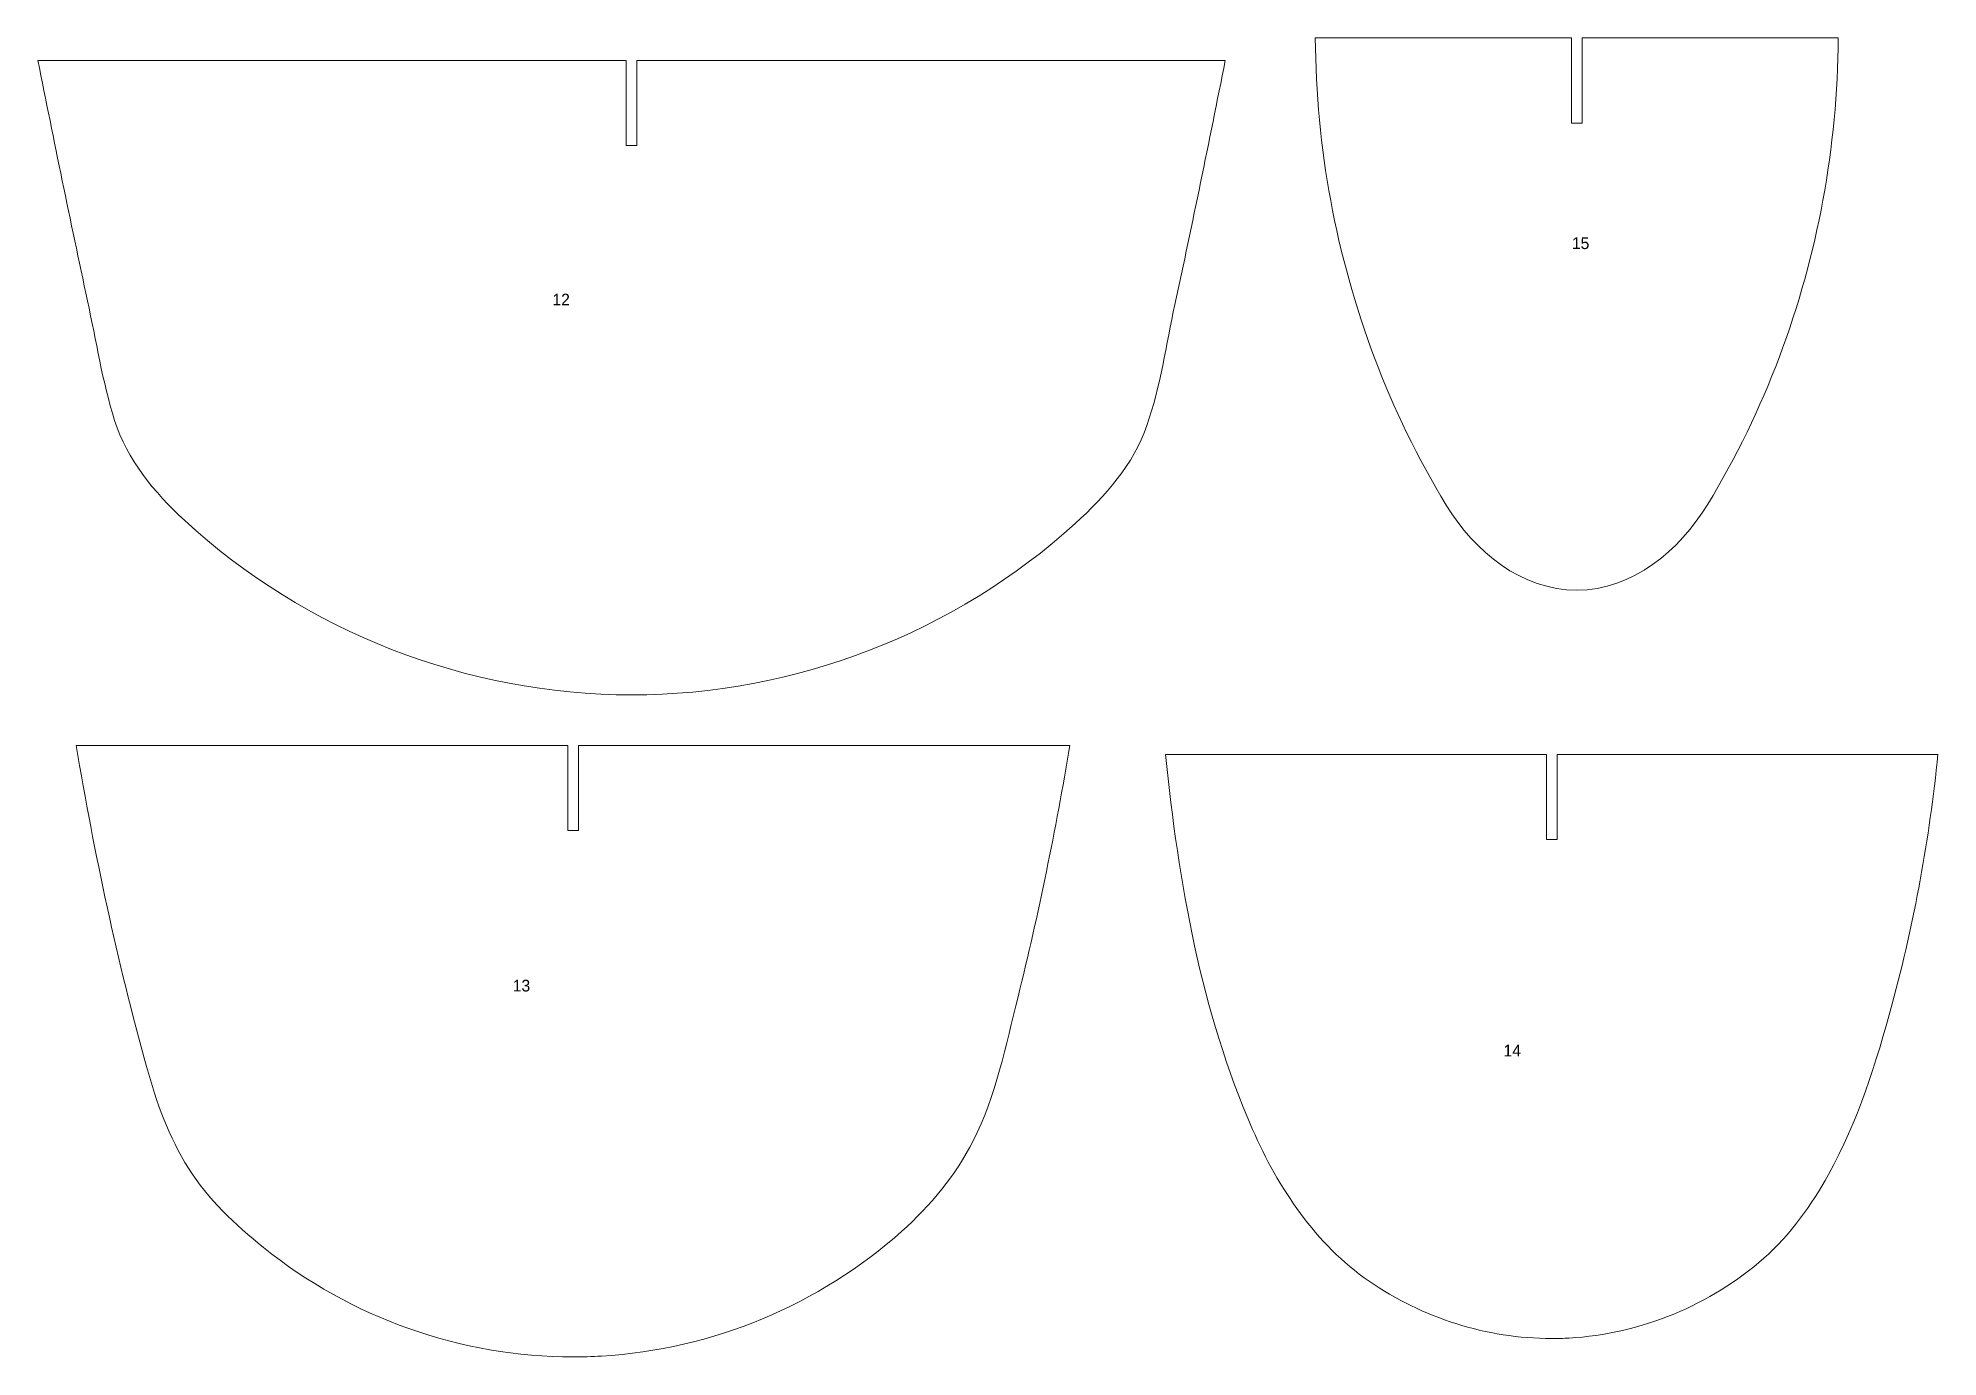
# Model space of a CAD drawing. Header units: inches. Extents: x -7 to 15.3, y -15.2 to 0.3.
import ezdxf

# ---------------------------------------------------------------- set-up
doc = ezdxf.new("R2010")
doc.units = ezdxf.units.IN
doc.header["$MEASUREMENT"] = 0

msp = doc.modelspace()

# ---------------------------------------------------------------- linework, layer by layer
at = {"color": 1, "linetype": 'Continuous', "lineweight": 0}
for p, q in [((8.031, 0.264), (11.04, 0.264)), ((11.04, -0.736), (11.04, 0.264)), ((11.165, 0.264), (14.173, 0.264)), ((11.165, 0.264), (11.165, -0.736)), ((-6.973, 0), (-0.062, 0)), ((-0.062, -1), (-0.062, 0)), ((0.062, 0), (6.973, 0)), ((0.062, 0), (0.062, -1)), ((11.165, -0.736), (11.04, -0.736)), ((0.062, -1), (-0.062, -1)), ((-6.524, -8.046), (-0.75, -8.046)), ((-0.75, -9.046), (-0.75, -8.046)), ((-0.625, -8.046), (5.149, -8.046)), ((-0.625, -8.046), (-0.625, -9.046)), ((6.271, -8.152), (10.746, -8.152)), ((10.746, -9.152), (10.746, -8.152)), ((10.871, -8.152), (15.345, -8.152)), ((10.871, -8.152), (10.871, -9.152)), ((-0.625, -9.046), (-0.75, -9.046)), ((10.871, -9.152), (10.746, -9.152))]:
    msp.add_line(p, q, dxfattribs=at)
for points, knots in [([(11.102, -6.222), (10.454, -6.222), (9.905, -5.774), (9.234, -4.673), (8.953, -4.096), (8.272, -2.284), (8.04, -1.028), (8.031, 0.264)], [0, 0, 0, 0, 0.25, 0.25, 0.5, 0.5, 1, 1, 1, 1]), ([(14.173, 0.264), (14.165, -1.024), (13.934, -2.277), (13.256, -4.083), (12.975, -4.663), (12.308, -5.761), (11.756, -6.222), (11.102, -6.222)], [0, 0, 0, 0, 0.5, 0.5, 0.75, 0.75, 1, 1, 1, 1]), ([(0, -7.453), (-1.941, -7.452), (-3.833, -6.71), (-5.607, -5.075), (-5.929, -4.685), (-6.216, -3.773), (-6.29, -3.293), (-6.593, -1.884), (-6.786, -0.943), (-6.973, 0)], [0, 0, 0, 0, 0.5, 0.5, 0.625, 0.625, 0.75, 0.75, 1, 1, 1, 1]), ([(6.973, 0), (6.784, -0.957), (6.588, -1.912), (6.279, -3.342), (6.211, -3.833), (5.894, -4.746), (5.565, -5.118), (3.796, -6.726), (1.922, -7.452), (0, -7.453)], [0, 0, 0, 0, 0.25, 0.25, 0.375, 0.375, 0.5, 0.5, 1, 1, 1, 1]), ([(-0.688, -15.23), (-1.339, -15.229), (-2, -15.114), (-2.615, -14.897), (-3.229, -14.68), (-3.815, -14.354), (-4.323, -13.945), (-4.656, -13.676), (-4.978, -13.375), (-5.206, -13.013), (-5.435, -12.649), (-5.583, -12.234), (-5.698, -11.819), (-6.043, -10.579), (-6.311, -9.316), (-6.524, -8.046)], [0, 0, 0, 0, 0.0496697, 0.0496697, 0.0496697, 0.0993378, 0.0993378, 0.0993378, 0.131777, 0.131777, 0.131777, 0.1642274, 0.1642274, 0.1642274, 0.260755, 0.260755, 0.260755, 0.260755]), ([(5.149, -8.046), (4.982, -9.037), (4.781, -10.024), (4.539, -10.999), (4.396, -11.572), (4.279, -12.164), (4.012, -12.691), (3.809, -13.094), (3.51, -13.452), (3.174, -13.753), (2.694, -14.183), (2.132, -14.535), (1.537, -14.783), (0.94, -15.031), (0.292, -15.181), (-0.354, -15.22), (-0.465, -15.226), (-0.576, -15.23), (-0.688, -15.23)], [0, 0, 0, 0, 0.0765939, 0.0765939, 0.0765939, 0.1216446, 0.1216446, 0.1216446, 0.1562511, 0.1562511, 0.1562511, 0.2057139, 0.2057139, 0.2057139, 0.255343, 0.255343, 0.255343, 0.2637727, 0.2637727, 0.2637727, 0.2637727]), ([(10.808, -15.014), (10.04, -15.011), (9.289, -14.772), (8.036, -13.907), (7.597, -13.248), (6.688, -11.173), (6.425, -9.66), (6.271, -8.152)], [0, 0, 0, 0, 0.25, 0.25, 0.5, 0.5, 1, 1, 1, 1]), ([(15.345, -8.152), (15.245, -9.14), (15.067, -10.123), (14.808, -11.081), (14.621, -11.771), (14.405, -12.464), (14.058, -13.088), (13.857, -13.449), (13.61, -13.796), (13.3, -14.07), (12.989, -14.344), (12.626, -14.568), (12.243, -14.726), (11.854, -14.887), (11.433, -14.983), (11.012, -15.008), (10.945, -15.011), (10.876, -15.014), (10.808, -15.014)], [0, 0, 0, 0, 0.0756471, 0.0756471, 0.0756471, 0.1301095, 0.1301095, 0.1301095, 0.1616512, 0.1616512, 0.1616512, 0.1931513, 0.1931513, 0.1931513, 0.2251283, 0.2251283, 0.2251283, 0.2302285, 0.2302285, 0.2302285, 0.2302285])]:
    msp.add_open_spline(points, degree=3, knots=knots, dxfattribs=at)

# ---------------------------------------------------------------- texts
at = {"color": 5, "linetype": 'Continuous', "lineweight": 0, "char_height": 0.1378, "attachment_point": 1}
for s, insert in [('15', (11.045, -2.078)), ('12', (-0.93, -2.74)), ('13', (-1.396, -10.799)), ('14', (10.242, -11.562))]:
    msp.add_mtext_dynamic_manual_height_columns(s, width=1.8706, gutter_width=0.689, heights=[0], dxfattribs=dict(at, insert=insert))

doc.saveas('drawing.dxf')
